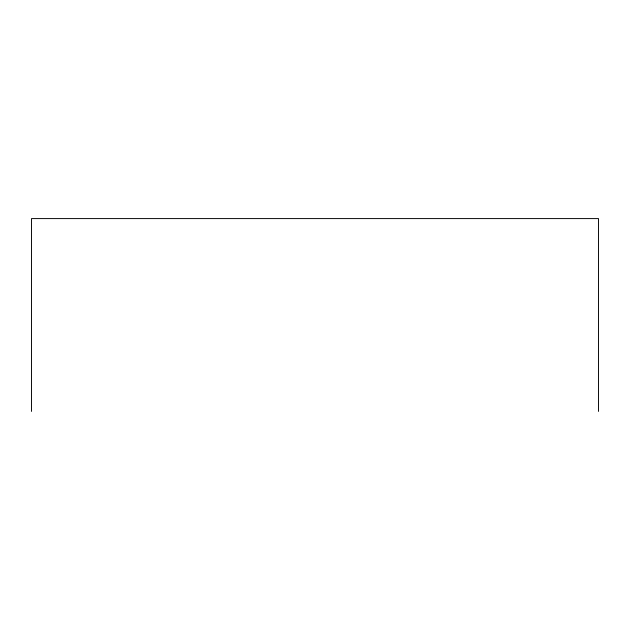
<?xml version="1.0" encoding="UTF-8"?>
<svg xmlns="http://www.w3.org/2000/svg" width="630" height="630" viewBox="0 0 630 630"><rect width="100%" height="100%" fill="white"/><g stroke="black" fill="none" stroke-linecap="round" stroke-linejoin="round"><path stroke-width="0.94" d="M598.5 411.414L598.5 218.586L31.5 218.586L31.5 411.414"/></g></svg>
